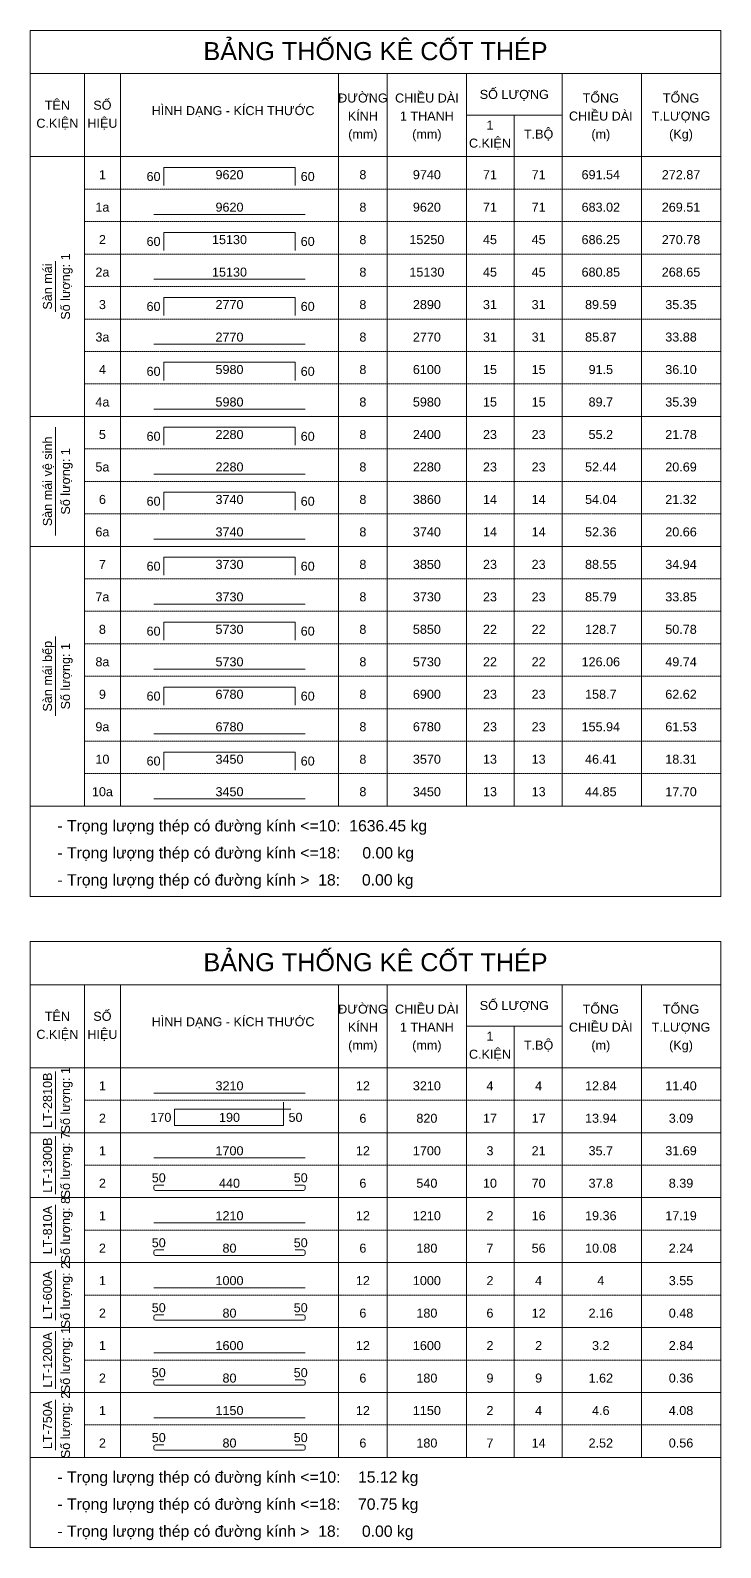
# Model space of a CAD drawing. Header units: inches. Extents: x 0 to 9575, y -6398350 to -6344425.
# Drawn here: x 0 to 9575, y -6398350 to -6377325 of the extents above; entities that cross this region are included whole.
import ezdxf
from ezdxf.enums import TextEntityAlignment as Align

# ---------------------------------------------------------------- set-up
doc = ezdxf.new("R2010")
doc.units = ezdxf.units.IN
doc.header["$MEASUREMENT"] = 0
doc.linetypes.add('HIDDENX2', pattern=[0.75, 0.5, -0.25])
for name, color, linetype, lineweight in [('Bao', 2, 'Continuous', 0), ('NetMo', 9, 'HIDDENX2', 0), ('Steel', 4, 'Continuous', 0), ('Text', 2, 'Continuous', 0), ('TextThep', 7, 'Continuous', 0)]:
    doc.layers.add(name, color=color, linetype=linetype, lineweight=lineweight)
doc.styles.add('Hoa', font='micross_0.ttf')
doc.styles.add('Thuong', font='micross_0.ttf')

msp = doc.modelspace()

# ---------------------------------------------------------------- linework, layer by layer
at = {"layer": 'Bao'}
for p, q in [((0, -6377325), (9575, -6377325)), ((0, -6377325), (0, -6389325)), ((9575, -6377325), (9575, -6389325)), ((0, -6377925), (9575, -6377925)), ((750, -6377925), (750, -6388075)), ((1250, -6377925), (1250, -6388075)), ((4275, -6377925), (4275, -6388075)), ((4950, -6377925), (4950, -6388075)), ((6050, -6377925), (6050, -6388075)), ((7375, -6377925), (7375, -6388075)), ((8475, -6377925), (8475, -6388075)), ((6050, -6378500), (7375, -6378500)), ((6712.5, -6378500), (6712.5, -6388075)), ((0, -6379075), (9575, -6379075)), ((0, -6389950), (9575, -6389950)), ((0, -6389950), (0, -6398350)), ((9575, -6389950), (9575, -6398350)), ((0, -6390550), (9575, -6390550)), ((750, -6390550), (750, -6397100)), ((1250, -6390550), (1250, -6397100)), ((4275, -6390550), (4275, -6397100)), ((4950, -6390550), (4950, -6397100)), ((6050, -6390550), (6050, -6397100)), ((7375, -6390550), (7375, -6397100)), ((8475, -6390550), (8475, -6397100)), ((6050, -6391125), (7375, -6391125)), ((6712.5, -6391125), (6712.5, -6397100)), ((0, -6391700), (9575, -6391700))]:
    msp.add_line(p, q, dxfattribs=at)
at = {"layer": 'NetMo'}
for p, q in [((750, -6379525), (9575, -6379525)), ((750, -6379975), (9575, -6379975)), ((750, -6380425), (9575, -6380425)), ((750, -6380875), (9575, -6380875)), ((750, -6381325), (9575, -6381325)), ((750, -6381775), (9575, -6381775)), ((750, -6382225), (9575, -6382225)), ((750, -6382675), (9575, -6382675)), ((750, -6383125), (9575, -6383125)), ((750, -6383575), (9575, -6383575)), ((750, -6384025), (9575, -6384025)), ((750, -6384475), (9575, -6384475)), ((750, -6384925), (9575, -6384925)), ((750, -6385375), (9575, -6385375)), ((750, -6385825), (9575, -6385825)), ((750, -6386275), (9575, -6386275)), ((750, -6386725), (9575, -6386725)), ((750, -6387175), (9575, -6387175)), ((750, -6387625), (9575, -6387625)), ((750, -6388075), (9575, -6388075)), ((750, -6392150), (9575, -6392150)), ((750, -6392600), (9575, -6392600)), ((750, -6393050), (9575, -6393050)), ((750, -6393500), (9575, -6393500)), ((750, -6393950), (9575, -6393950)), ((750, -6394400), (9575, -6394400)), ((750, -6394850), (9575, -6394850)), ((750, -6395300), (9575, -6395300)), ((750, -6395750), (9575, -6395750)), ((750, -6396200), (9575, -6396200)), ((750, -6396650), (9575, -6396650)), ((750, -6397100), (9575, -6397100))]:
    msp.add_line(p, q, dxfattribs=at)
at = {"layer": 'Steel'}
for points in [[(1850, -6379475), (1850, -6379225), (3675, -6379225), (3675, -6379475)], [(1712.5, -6379875), (3812.5, -6379875)], [(1850, -6380375), (1850, -6380125), (3675, -6380125), (3675, -6380375)], [(1712.5, -6380775), (3812.5, -6380775)], [(1850, -6381275), (1850, -6381025), (3675, -6381025), (3675, -6381275)], [(1712.5, -6381675), (3812.5, -6381675)], [(1850, -6382175), (1850, -6381925), (3675, -6381925), (3675, -6382175)], [(1712.5, -6382575), (3812.5, -6382575)], [(1850, -6383075), (1850, -6382825), (3675, -6382825), (3675, -6383075)], [(1712.5, -6383475), (3812.5, -6383475)], [(1850, -6383975), (1850, -6383725), (3675, -6383725), (3675, -6383975)], [(1712.5, -6384375), (3812.5, -6384375)], [(1850, -6384875), (1850, -6384625), (3675, -6384625), (3675, -6384875)], [(1712.5, -6385275), (3812.5, -6385275)], [(1850, -6385775), (1850, -6385525), (3675, -6385525), (3675, -6385775)], [(1712.5, -6386175), (3812.5, -6386175)], [(1850, -6386675), (1850, -6386425), (3675, -6386425), (3675, -6386675)], [(1712.5, -6387075), (3812.5, -6387075)], [(1850, -6387575), (1850, -6387325), (3675, -6387325), (3675, -6387575)], [(1712.5, -6387975), (3812.5, -6387975)], [(1712.5, -6392050), (3812.5, -6392050)], [(3612.5, -6392275), (2000, -6392275), (2000, -6392500), (3512.5, -6392500), (3512.5, -6392175)], [(1712.5, -6392950), (3812.5, -6392950)], [(1712.5, -6393850), (3812.5, -6393850)], [(1712.5, -6394750), (3812.5, -6394750)], [(1712.5, -6395650), (3812.5, -6395650)], [(1712.5, -6396550), (3812.5, -6396550)]]:
    msp.add_lwpolyline(points, dxfattribs=at)
for points in [[(1850, -6393325), (1737.5, -6393325, 0.41421356), (1712.5, -6393350), (1712.5, -6393375, 0.41421356), (1737.5, -6393400), (3787.5, -6393400, 0.41421356), (3812.5, -6393375), (3812.5, -6393350, 0.41421356), (3787.5, -6393325), (3675, -6393325)], [(1850, -6394225), (1737.5, -6394225, 0.41421356), (1712.5, -6394250), (1712.5, -6394275, 0.41421356), (1737.5, -6394300), (3787.5, -6394300, 0.41421356), (3812.5, -6394275), (3812.5, -6394250, 0.41421356), (3787.5, -6394225), (3675, -6394225)], [(1850, -6395125), (1737.5, -6395125, 0.41421356), (1712.5, -6395150), (1712.5, -6395175, 0.41421356), (1737.5, -6395200), (3787.5, -6395200, 0.41421356), (3812.5, -6395175), (3812.5, -6395150, 0.41421356), (3787.5, -6395125), (3675, -6395125)], [(1850, -6396025), (1737.5, -6396025, 0.41421356), (1712.5, -6396050), (1712.5, -6396075, 0.41421356), (1737.5, -6396100), (3787.5, -6396100, 0.41421356), (3812.5, -6396075), (3812.5, -6396050, 0.41421356), (3787.5, -6396025), (3675, -6396025)], [(1850, -6396925), (1737.5, -6396925, 0.41421356), (1712.5, -6396950), (1712.5, -6396975, 0.41421356), (1737.5, -6397000), (3787.5, -6397000, 0.41421356), (3812.5, -6396975), (3812.5, -6396950, 0.41421356), (3787.5, -6396925), (3675, -6396925)]]:
    msp.add_lwpolyline(points, format="xyb", dxfattribs=at)
at = {"layer": 'Text'}
for p, q in [((350, -6381225), (350, -6380525)), ((0, -6382675), (9575, -6382675)), ((350, -6384325), (350, -6382825)), ((0, -6384475), (9575, -6384475)), ((350, -6386825), (350, -6385725)), ((0, -6388075), (9575, -6388075)), ((0, -6388075), (9575, -6388075)), ((0, -6389325), (9575, -6389325)), ((350, -6392550), (350, -6391750)), ((0, -6392600), (9575, -6392600)), ((350, -6393450), (350, -6392650)), ((0, -6393500), (9575, -6393500)), ((350, -6394300), (350, -6393600)), ((0, -6394400), (9575, -6394400)), ((350, -6395200), (350, -6394500)), ((0, -6395300), (9575, -6395300)), ((350, -6396150), (350, -6395350)), ((0, -6396200), (9575, -6396200)), ((350, -6397000), (350, -6396300)), ((0, -6397100), (9575, -6397100)), ((0, -6397100), (9575, -6397100)), ((0, -6398350), (9575, -6398350))]:
    msp.add_line(p, q, dxfattribs=at)

# ---------------------------------------------------------------- texts
at = {"layer": 'Text', "color": 4, "style": 'Hoa'}
for p in [(4787.5, -6377737.5), (4787.5, -6390362.5)]:
    msp.add_text('BẢNG THỐNG KÊ CỐT THÉP', height=250, dxfattribs=at).set_placement(p, align=Align.CENTER)
at = {"layer": 'Text'}
for s, style, p in [('SỐ LƯỢNG', 'Hoa', (6712.5, -6378275)), ('TÊN', 'Hoa', (375, -6378425)), ('SỐ', 'Hoa', (1000, -6378425)), ('HÌNH DẠNG - KÍCH THƯỚC', 'Hoa', (2812.5, -6378500)), ('ĐƯỜNG', 'Hoa', (4612.5, -6378325)), ('CHIỀU DÀI', 'Hoa', (5500, -6378325)), ('TỔNG', 'Hoa', (7912.5, -6378325)), ('TỔNG', 'Hoa', (9025, -6378325)), ('C.KIỆN', 'Hoa', (375, -6378675)), ('HIỆU', 'Hoa', (1000, -6378675)), ('KÍNH', 'Hoa', (4612.5, -6378575)), ('1 THANH', 'Hoa', (5500, -6378575)), ('CHIỀU DÀI', 'Hoa', (7912.5, -6378575)), ('T.LƯỢNG', 'Hoa', (9025, -6378575)), ('(mm)', 'Thuong', (4612.5, -6378825)), ('(mm)', 'Thuong', (5500, -6378825)), ('1', 'Hoa', (6375, -6378700)), ('T.BỘ', 'Hoa', (7050, -6378825)), ('(m)', 'Thuong', (7912.5, -6378825)), ('(Kg)', 'Thuong', (9025, -6378825)), ('C.KIỆN', 'Hoa', (6375, -6378950)), ('SỐ LƯỢNG', 'Hoa', (6712.5, -6390900)), ('TÊN', 'Hoa', (375, -6391050)), ('SỐ', 'Hoa', (1000, -6391050)), ('HÌNH DẠNG - KÍCH THƯỚC', 'Hoa', (2812.5, -6391125)), ('ĐƯỜNG', 'Hoa', (4612.5, -6390950)), ('CHIỀU DÀI', 'Hoa', (5500, -6390950)), ('TỔNG', 'Hoa', (7912.5, -6390950)), ('TỔNG', 'Hoa', (9025, -6390950)), ('C.KIỆN', 'Hoa', (375, -6391300)), ('HIỆU', 'Hoa', (1000, -6391300)), ('KÍNH', 'Hoa', (4612.5, -6391200)), ('1 THANH', 'Hoa', (5500, -6391200)), ('CHIỀU DÀI', 'Hoa', (7912.5, -6391200)), ('T.LƯỢNG', 'Hoa', (9025, -6391200)), ('(mm)', 'Thuong', (4612.5, -6391450)), ('(mm)', 'Thuong', (5500, -6391450)), ('1', 'Hoa', (6375, -6391325)), ('T.BỘ', 'Hoa', (7050, -6391450)), ('(m)', 'Thuong', (7912.5, -6391450)), ('(Kg)', 'Thuong', (9025, -6391450)), ('C.KIỆN', 'Hoa', (6375, -6391575))]:
    msp.add_text(s, height=125, dxfattribs=dict(at, style=style)).set_placement(p, align=Align.CENTER)
at = {"layer": 'Text', "style": 'Hoa'}
for s, p in [('Số lượng: 1', (550, -6380875)), ('Sàn mái', (300, -6380875)), ('Sàn mái vệ sinh', (300, -6383575)), ('Số lượng: 1', (550, -6383575)), ('Sàn mái bếp', (300, -6386275)), ('Số lượng: 1', (550, -6386275)), ('LT-2810B', (300, -6392150)), ('Số lượng: 1', (550, -6392150)), ('Số lượng: 7', (550, -6393050)), ('LT-1300B', (300, -6393050)), ('LT-810A', (300, -6393950)), ('Số lượng: 8', (550, -6393950)), ('LT-600A', (300, -6394850)), ('Số lượng: 2', (550, -6394850)), ('LT-1200A', (300, -6395750)), ('Số lượng: 1', (550, -6395750)), ('Số lượng: 2', (550, -6396650)), ('LT-750A', (300, -6396650))]:
    msp.add_text(s, height=125, rotation=90.00021, dxfattribs=at).set_placement(p, align=Align.CENTER)
for s, p in [('- Trọng lượng thép có đường kính <=10:  1636.45 kg', (375, -6388425)), ('- Trọng lượng thép có đường kính <=18:     0.00 kg', (375, -6388800)), ('- Trọng lượng thép có đường kính >  18:     0.00 kg', (375, -6389175)), ('- Trọng lượng thép có đường kính <=10:    15.12 kg', (375, -6397450)), ('- Trọng lượng thép có đường kính <=18:    70.75 kg', (375, -6397825)), ('- Trọng lượng thép có đường kính >  18:     0.00 kg', (375, -6398200))]:
    msp.add_text(s, height=156.25, dxfattribs=at).set_placement(p)
at = {"layer": 'TextThep', "style": 'Hoa'}
for s, p in [('1', (1000, -6379425)), ('9620', (2762.5, -6379425)), ('8', (4612.5, -6379425)), ('1a', (1000, -6379875)), ('9620', (2762.5, -6379875)), ('8', (4612.5, -6379875)), ('9620', (5500, -6379875)), ('71', (6375, -6379875)), ('71', (7050, -6379875)), ('683.02', (7912.5, -6379875)), ('269.51', (9025, -6379875)), ('2', (1000, -6380325)), ('15130', (2762.5, -6380325)), ('8', (4612.5, -6380325)), ('2a', (1000, -6380775)), ('15130', (2762.5, -6380775)), ('8', (4612.5, -6380775)), ('15130', (5500, -6380775)), ('45', (6375, -6380775)), ('45', (7050, -6380775)), ('680.85', (7912.5, -6380775)), ('268.65', (9025, -6380775)), ('3', (1000, -6381225)), ('2770', (2762.5, -6381225)), ('8', (4612.5, -6381225)), ('3a', (1000, -6381675)), ('2770', (2762.5, -6381675)), ('8', (4612.5, -6381675)), ('2770', (5500, -6381675)), ('31', (6375, -6381675)), ('31', (7050, -6381675)), ('85.87', (7912.5, -6381675)), ('33.88', (9025, -6381675)), ('4', (1000, -6382125)), ('5980', (2762.5, -6382125)), ('8', (4612.5, -6382125)), ('4a', (1000, -6382575)), ('5980', (2762.5, -6382575)), ('8', (4612.5, -6382575)), ('5980', (5500, -6382575)), ('15', (6375, -6382575)), ('15', (7050, -6382575)), ('89.7', (7912.5, -6382575)), ('35.39', (9025, -6382575)), ('5', (1000, -6383025)), ('2280', (2762.5, -6383025)), ('8', (4612.5, -6383025)), ('5a', (1000, -6383475)), ('2280', (2762.5, -6383475)), ('8', (4612.5, -6383475)), ('2280', (5500, -6383475)), ('23', (6375, -6383475)), ('23', (7050, -6383475)), ('52.44', (7912.5, -6383475)), ('20.69', (9025, -6383475)), ('6', (1000, -6383925)), ('3740', (2762.5, -6383925)), ('8', (4612.5, -6383925)), ('6a', (1000, -6384375)), ('3740', (2762.5, -6384375)), ('8', (4612.5, -6384375)), ('3740', (5500, -6384375)), ('14', (6375, -6384375)), ('14', (7050, -6384375)), ('52.36', (7912.5, -6384375)), ('20.66', (9025, -6384375)), ('3730', (2762.5, -6384825)), ('8', (4612.5, -6384825)), ('7', (1000, -6384825)), ('7a', (1000, -6385275)), ('3730', (2762.5, -6385275)), ('8', (4612.5, -6385275)), ('3730', (5500, -6385275)), ('23', (6375, -6385275)), ('23', (7050, -6385275)), ('85.79', (7912.5, -6385275)), ('33.85', (9025, -6385275)), ('8', (1000, -6385725)), ('5730', (2762.5, -6385725)), ('8', (4612.5, -6385725)), ('8a', (1000, -6386175)), ('5730', (2762.5, -6386175)), ('8', (4612.5, -6386175)), ('5730', (5500, -6386175)), ('22', (6375, -6386175)), ('22', (7050, -6386175)), ('126.06', (7912.5, -6386175)), ('49.74', (9025, -6386175)), ('9', (1000, -6386625)), ('6780', (2762.5, -6386625)), ('8', (4612.5, -6386625)), ('9a', (1000, -6387075)), ('6780', (2762.5, -6387075)), ('8', (4612.5, -6387075)), ('6780', (5500, -6387075)), ('23', (6375, -6387075)), ('23', (7050, -6387075)), ('155.94', (7912.5, -6387075)), ('61.53', (9025, -6387075)), ('10', (1000, -6387525)), ('3450', (2762.5, -6387525)), ('8', (4612.5, -6387525)), ('10a', (1000, -6387975)), ('3450', (2762.5, -6387975)), ('8', (4612.5, -6387975)), ('3450', (5500, -6387975)), ('13', (6375, -6387975)), ('13', (7050, -6387975)), ('44.85', (7912.5, -6387975)), ('17.70', (9025, -6387975)), ('1', (1000, -6392050)), ('3210', (2762.5, -6392050)), ('12', (4612.5, -6392050)), ('3210', (5500, -6392050)), ('4', (6375, -6392050)), ('4', (7050, -6392050)), ('12.84', (7912.5, -6392050)), ('11.40', (9025, -6392050)), ('2', (1000, -6392500)), ('190', (2762.5, -6392487.5)), ('6', (4612.5, -6392500)), ('1', (1000, -6392950)), ('1700', (2762.5, -6392950)), ('12', (4612.5, -6392950)), ('1700', (5500, -6392950)), ('3', (6375, -6392950)), ('21', (7050, -6392950)), ('35.7', (7912.5, -6392950)), ('31.69', (9025, -6392950)), ('2', (1000, -6393400)), ('50', (1781.25, -6393325)), ('440', (2762.5, -6393400)), ('50', (3750, -6393325)), ('6', (4612.5, -6393400)), ('1', (1000, -6393850)), ('1210', (2762.5, -6393850)), ('12', (4612.5, -6393850)), ('1210', (5500, -6393850)), ('2', (6375, -6393850)), ('16', (7050, -6393850)), ('19.36', (7912.5, -6393850)), ('17.19', (9025, -6393850)), ('50', (1781.25, -6394225)), ('50', (3750, -6394225)), ('2', (1000, -6394300)), ('80', (2762.5, -6394300)), ('6', (4612.5, -6394300)), ('1', (1000, -6394750)), ('1000', (2762.5, -6394750)), ('12', (4612.5, -6394750)), ('1000', (5500, -6394750)), ('2', (6375, -6394750)), ('4', (7050, -6394750)), ('4', (7912.5, -6394750)), ('3.55', (9025, -6394750)), ('50', (1781.25, -6395125)), ('50', (3750, -6395125)), ('2', (1000, -6395200)), ('80', (2762.5, -6395200)), ('6', (4612.5, -6395200)), ('1', (1000, -6395650)), ('1600', (2762.5, -6395650)), ('12', (4612.5, -6395650)), ('1600', (5500, -6395650)), ('2', (6375, -6395650)), ('2', (7050, -6395650)), ('3.2', (7912.5, -6395650)), ('2.84', (9025, -6395650)), ('2', (1000, -6396100)), ('50', (1781.25, -6396025)), ('80', (2762.5, -6396100)), ('50', (3750, -6396025)), ('6', (4612.5, -6396100)), ('1', (1000, -6396550)), ('1150', (2762.5, -6396550)), ('12', (4612.5, -6396550)), ('1150', (5500, -6396550)), ('2', (6375, -6396550)), ('4', (7050, -6396550)), ('4.6', (7912.5, -6396550)), ('4.08', (9025, -6396550)), ('2', (1000, -6397000)), ('50', (1781.25, -6396925)), ('80', (2762.5, -6397000)), ('50', (3750, -6396925)), ('6', (4612.5, -6397000))]:
    msp.add_text(s, height=125, dxfattribs=at).set_placement(p, align=Align.BOTTOM_CENTER)
for s, p in [('60', (1806.25, -6379450)), ('60', (1806.25, -6380350)), ('60', (1806.25, -6381250)), ('60', (1806.25, -6382150)), ('60', (1806.25, -6383050)), ('60', (1806.25, -6383950)), ('60', (1806.25, -6384850)), ('60', (1806.25, -6385750)), ('60', (1806.25, -6386650)), ('60', (1806.25, -6387550)), ('170', (1956.25, -6392487.5))]:
    msp.add_text(s, height=125, dxfattribs=at).set_placement(p, align=Align.BOTTOM_RIGHT)
for s, p in [('60', (3750, -6379450)), ('60', (3750, -6380350)), ('60', (3750, -6381250)), ('60', (3750, -6382150)), ('60', (3750, -6383050)), ('60', (3750, -6383950)), ('60', (3750, -6384850)), ('60', (3750, -6385750)), ('60', (3750, -6386650)), ('60', (3750, -6387550)), ('50', (3581.25, -6392487.5))]:
    msp.add_text(s, height=125, dxfattribs=at).set_placement(p, align=Align.BOTTOM_LEFT)
at = {"layer": 'TextThep', "color": 7, "style": 'Hoa'}
for s, p in [('9740', (5500, -6379425)), ('71', (6375, -6379425)), ('71', (7050, -6379425)), ('691.54', (7912.5, -6379425)), ('272.87', (9025, -6379425)), ('15250', (5500, -6380325)), ('45', (6375, -6380325)), ('45', (7050, -6380325)), ('686.25', (7912.5, -6380325)), ('270.78', (9025, -6380325)), ('2890', (5500, -6381225)), ('31', (6375, -6381225)), ('31', (7050, -6381225)), ('89.59', (7912.5, -6381225)), ('35.35', (9025, -6381225)), ('6100', (5500, -6382125)), ('15', (6375, -6382125)), ('15', (7050, -6382125)), ('91.5', (7912.5, -6382125)), ('36.10', (9025, -6382125)), ('2400', (5500, -6383025)), ('23', (6375, -6383025)), ('23', (7050, -6383025)), ('55.2', (7912.5, -6383025)), ('21.78', (9025, -6383025)), ('3860', (5500, -6383925)), ('14', (6375, -6383925)), ('14', (7050, -6383925)), ('54.04', (7912.5, -6383925)), ('21.32', (9025, -6383925)), ('3850', (5500, -6384825)), ('23', (6375, -6384825)), ('23', (7050, -6384825)), ('88.55', (7912.5, -6384825)), ('34.94', (9025, -6384825)), ('5850', (5500, -6385725)), ('22', (6375, -6385725)), ('22', (7050, -6385725)), ('128.7', (7912.5, -6385725)), ('50.78', (9025, -6385725)), ('6900', (5500, -6386625)), ('23', (6375, -6386625)), ('23', (7050, -6386625)), ('158.7', (7912.5, -6386625)), ('62.62', (9025, -6386625)), ('3570', (5500, -6387525)), ('13', (6375, -6387525)), ('13', (7050, -6387525)), ('46.41', (7912.5, -6387525)), ('18.31', (9025, -6387525)), ('820', (5500, -6392500)), ('17', (6375, -6392500)), ('17', (7050, -6392500)), ('13.94', (7912.5, -6392500)), ('3.09', (9025, -6392500)), ('540', (5500, -6393400)), ('10', (6375, -6393400)), ('70', (7050, -6393400)), ('37.8', (7912.5, -6393400)), ('8.39', (9025, -6393400)), ('180', (5500, -6394300)), ('7', (6375, -6394300)), ('56', (7050, -6394300)), ('10.08', (7912.5, -6394300)), ('2.24', (9025, -6394300)), ('180', (5500, -6395200)), ('6', (6375, -6395200)), ('12', (7050, -6395200)), ('2.16', (7912.5, -6395200)), ('0.48', (9025, -6395200)), ('180', (5500, -6396100)), ('9', (6375, -6396100)), ('9', (7050, -6396100)), ('1.62', (7912.5, -6396100)), ('0.36', (9025, -6396100)), ('180', (5500, -6397000)), ('7', (6375, -6397000)), ('14', (7050, -6397000)), ('2.52', (7912.5, -6397000)), ('0.56', (9025, -6397000))]:
    msp.add_text(s, height=125, dxfattribs=at).set_placement(p, align=Align.BOTTOM_CENTER)

doc.saveas('drawing.dxf')
